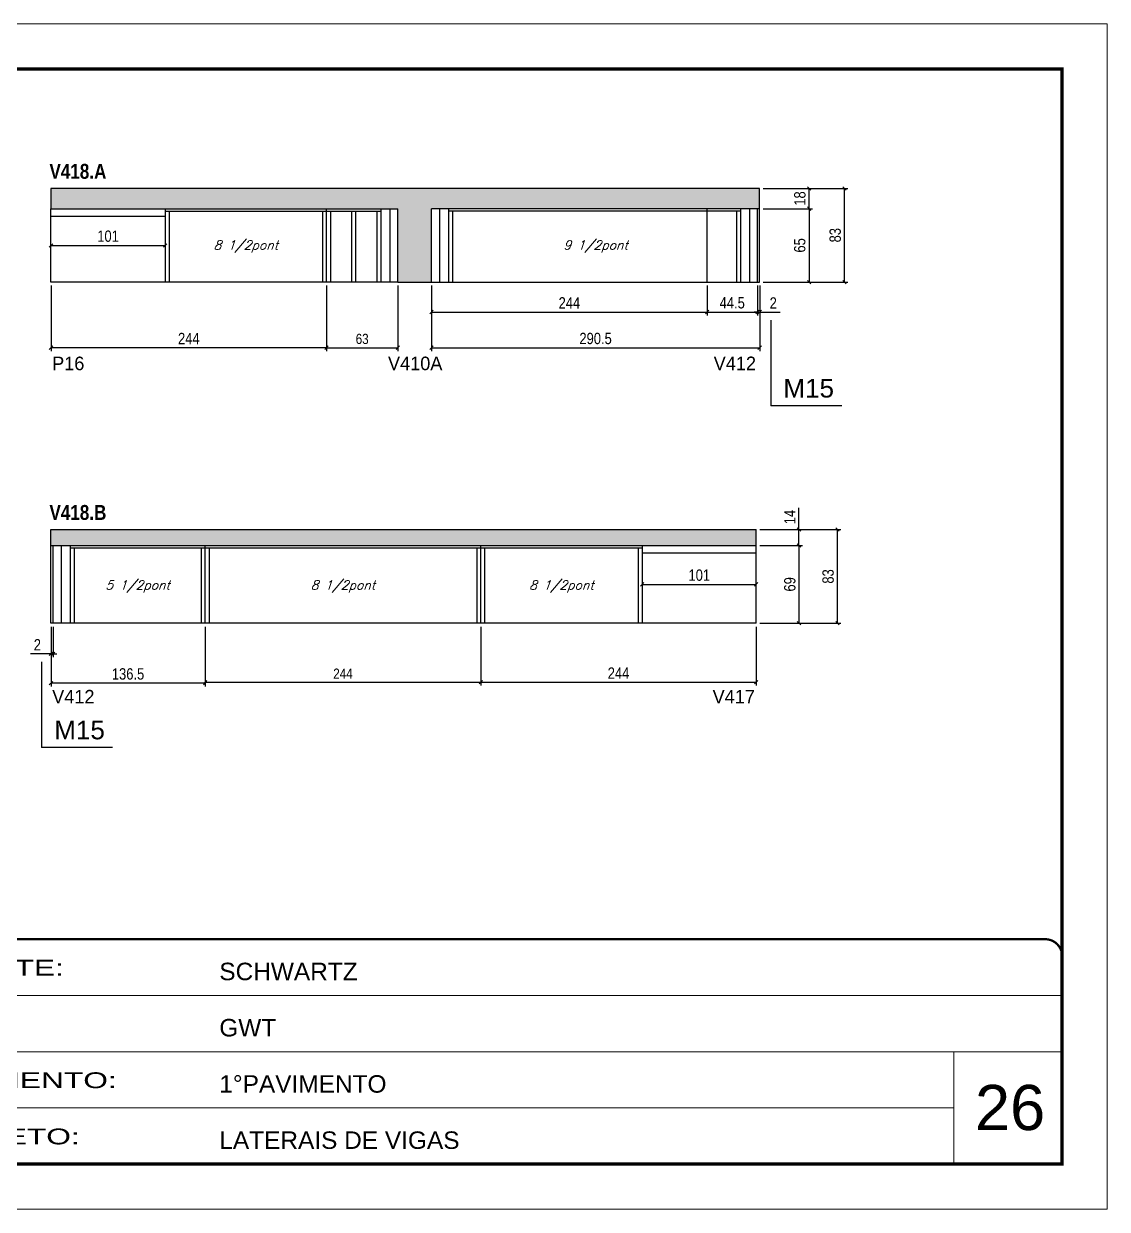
# Model space of a CAD drawing. Extents: x 13154 to 22413, y 1253 to 30260.
# Drawn here: x 15278 to 16238, y 21928 to 22978 of the extents above; entities that cross this region are included whole.
import ezdxf

# ---------------------------------------------------------------- set-up
doc = ezdxf.new("R2010")
doc.units = 0
doc.linetypes.add('CONTINUO', pattern=[0])
doc.linetypes.add('DASHED', pattern=[0.75, 0.5, -0.25])
for name, color, linetype in [('5', 5, 'Continuous'), ('COTA', 241, 'Continuous'), ('NOMENCLATURA', 7, 'Continuous'), ('Painéis', 200, 'Continuous'), ('SARR_2.2x7', 40, 'Continuous'), ('SARR_3.5x7', 81, 'Continuous'), ('texto', 7, 'Continuous')]:
    doc.layers.add(name, color=color, linetype=linetype)
for name, color, linetype, lineweight in [('CARIMBO', 255, 'Continuous', 9), ('Folhas', 255, 'Continuous', 9), ('SARRAFO DE PRESSAO', 251, 'DASHED', 9)]:
    doc.layers.add(name, color=color, linetype=linetype, lineweight=lineweight)
doc.styles.add('ARIAL', font='arial.ttf')
doc.styles.add('COTA TECNICA', font='techl___.ttf', dxfattribs={"height": 10})
doc.styles.add('COTA TECNICA-50', font='techl___.ttf', dxfattribs={"height": 9})
doc.styles.add('Romans', font='romans.shx')
doc.styles.add('ROMAS860', font='ROMAS860.SHX')
doc.styles.get("Standard").update_dxf_attribs({"font": 'arial.ttf'})
doc.styles.add('TECNICA', font='techb___.ttf', dxfattribs={"height": 10})
doc.styles.add('Tecnologia', font='')
doc.styles.get('Tecnologia').set_extended_font_data('Forgotten Futurist')
doc.dimstyles.new('COTA PAINEL-50', dxfattribs={"dimtxt": 9, "dimasz": 3, "dimexe": 3, "dimexo": 3, "dimgap": 3, "dimtad": 1, "dimdec": 1, "dimzin": 12, "dimdsep": 46, "dimtxsty": 'COTA TECNICA-50', "dimblk1": 'OBLIQUE', "dimblk2": 'OBLIQUE', "dimsah": 1, "dimcen": 0.9, "dimclrd": 4, "dimclre": 4, "dimclrt": 240, "dimadec": 1, "dimazin": 3, "dimtfac": 1, "dimtdec": 1, "dimtmove": 0, "dimatfit": 3, "dimfxl": 1, "dimtolj": 1, "dimtzin": 12, "dimarcsym": 0})
doc.dimstyles.new('PAINEL', dxfattribs={"dimtxt": 10, "dimasz": 3, "dimexe": 3, "dimexo": 3, "dimgap": 3, "dimtad": 1, "dimdec": 1, "dimzin": 12, "dimdsep": 46, "dimtxsty": 'COTA TECNICA', "dimblk1": 'OBLIQUE', "dimblk2": 'OBLIQUE', "dimsah": 1, "dimcen": 0.9, "dimclrd": 4, "dimclre": 4, "dimclrt": 240, "dimadec": 1, "dimazin": 3, "dimtfac": 1, "dimtdec": 1, "dimtmove": 0, "dimatfit": 3, "dimfxl": 1, "dimtolj": 1, "dimtzin": 12, "dimarcsym": 0})

# ---------------------------------------------------------------- blocks, each defined once
blk = doc.blocks.new('9999999999')
at = {"color": 30, "linetype": 'CONTINUO'}
for p, q in [((98564.6, 34379.6), (99584, 34379.6)), ((98564.6, 34329.8), (99488, 34329.8)), ((99584, 34329.8), (99488, 34329.8)), ((99488, 34329.8), (99488, 34230.2)), ((98564.6, 34280), (99488, 34280))]:
    blk.add_line(p, q, dxfattribs=at)
at = {"color": 30, "linetype": 'CONTINUO', "const_width": 2}
blk.add_lwpolyline([(99584, 34230.2), (99584, 34414.4, 0.414214), (99569, 34429.4), (98229, 34429.4, 0.414214), (98214, 34414.4), (98214, 34245.2, 0.414214), (98229, 34230.2), (99584, 34230.2)], format="xyb", dxfattribs=at)
at = {"layer": 'Folhas'}
blk.add_lwpolyline([(98139, 34190.2), (99624, 34190.2), (99624, 35240.2), (98139, 35240.2)], close=True, dxfattribs=at)
at = {"layer": 'Folhas', "color": 30, "const_width": 3}
blk.add_lwpolyline([(98214, 34230.2), (99584, 34230.2), (99584, 35200.2), (98214, 35200.2)], close=True, dxfattribs=at)
at = {"color": 7, "linetype": 'Continuous', "ltscale": 5, "style": 'ARIAL'}
for s, height, p in [('SCHWARTZ', 15.48, (98837.7, 34393.1)), ('GWT', 15.48, (98837.7, 34343.3)), ('1°PAVIMENTO', 15.483, (98837.7, 34293.5)), ('LATERAIS DE VIGAS', 15.483, (98837.7, 34243.7))]:
    blk.add_text(s, height=height, dxfattribs=at).set_placement(p)
at = {"layer": 'Folhas', "color": 7, "style": 'Tecnologia', "width": 1.5}
for s, p in [('CLIENTE:', (98573.7, 34397.2)), ('PAVIMENTO:', (98573.7, 34297.5)), ('PROJETO:', (98573.7, 34247.7))]:
    blk.add_text(s, height=14, dxfattribs=at).set_placement(p)
blk = doc.blocks.new('_Oblique')
at = {"color": 0, "linetype": 'ByBlock', "lineweight": -2}
blk.add_line((-0.5, -0.5), (0.5, 0.5), dxfattribs=at)
blk = doc.blocks.new('*D1727')
at = {"layer": 'COTA', "color": 4, "linetype": 'ByBlock', "lineweight": -2, "transparency": 16777216}
for p, q in [((15546.6, 22745.9), (15546.6, 22687.8)), ((15609.6, 22745.9), (15609.6, 22687.8)), ((15546.6, 22690.8), (15609.6, 22690.8))]:
    blk.add_line(p, q, dxfattribs=at)
at = {"layer": 'Defpoints', "color": 0, "linetype": 'ByBlock', "transparency": 16777216}
for p in [(15546.6, 22748.9), (15609.6, 22748.9), (15609.6, 22690.8)]:
    blk.add_point(p, dxfattribs=at)
at = {"layer": 'COTA', "color": 4, "linetype": 'ByBlock', "lineweight": -2, "transparency": 16777216, "xscale": 3, "yscale": 3, "zscale": 3, "rotation": 180}
blk.add_blockref('_Oblique', (15546.6, 22690.8), dxfattribs=at)
at = {"layer": 'COTA', "color": 4, "linetype": 'ByBlock', "lineweight": -2, "transparency": 16777216, "xscale": 3, "yscale": 3, "zscale": 3}
blk.add_blockref('_Oblique', (15609.6, 22690.8), dxfattribs=at)
at = {"layer": 'COTA', "color": 240, "linetype": 'ByBlock', "transparency": 16777216, "insert": (15578.1, 22698.5), "char_height": 9, "attachment_point": 5, "style": 'COTA TECNICA-50'}
blk.add_mtext('\\A1;63', dxfattribs=at)
blk = doc.blocks.new('*D1728')
at = {"layer": 'COTA', "color": 4, "linetype": 'ByBlock', "lineweight": -2, "transparency": 16777216}
for p, q in [((15302.6, 22745.9), (15302.6, 22687.8)), ((15546.6, 22745.9), (15546.6, 22687.8)), ((15546.6, 22690.8), (15302.6, 22690.8))]:
    blk.add_line(p, q, dxfattribs=at)
at = {"layer": 'Defpoints', "color": 0, "linetype": 'ByBlock', "transparency": 16777216}
for p in [(15302.6, 22748.9), (15546.6, 22748.9), (15302.6, 22690.8)]:
    blk.add_point(p, dxfattribs=at)
at = {"layer": 'COTA', "color": 4, "linetype": 'ByBlock', "lineweight": -2, "transparency": 16777216, "xscale": 3, "yscale": 3, "zscale": 3, "rotation": 180}
blk.add_blockref('_Oblique', (15302.6, 22690.8), dxfattribs=at)
at = {"layer": 'COTA', "color": 4, "linetype": 'ByBlock', "lineweight": -2, "transparency": 16777216, "xscale": 3, "yscale": 3, "zscale": 3}
blk.add_blockref('_Oblique', (15546.6, 22690.8), dxfattribs=at)
at = {"layer": 'COTA', "color": 240, "linetype": 'ByBlock', "transparency": 16777216, "insert": (15424.6, 22698.9), "char_height": 10, "attachment_point": 5, "style": 'COTA TECNICA'}
blk.add_mtext('\\A1;244', dxfattribs=at)
blk = doc.blocks.new('*D1729')
at = {"layer": 'COTA', "color": 4, "lineweight": -2, "transparency": 16777216}
blk.add_line((15302.6, 22781.4), (15403.6, 22781.4), dxfattribs=at)
at = {"layer": 'Defpoints', "color": 0, "transparency": 16777216}
for p in [(15302.6, 22781.4), (15403.6, 22781.4), (15403.6, 22781.4)]:
    blk.add_point(p, dxfattribs=at)
at = {"layer": 'COTA', "color": 4, "lineweight": -2, "transparency": 16777216, "xscale": 3, "yscale": 3, "zscale": 3, "rotation": 180}
blk.add_blockref('_Oblique', (15302.6, 22781.4), dxfattribs=at)
at = {"layer": 'COTA', "color": 4, "lineweight": -2, "transparency": 16777216, "xscale": 3, "yscale": 3, "zscale": 3}
blk.add_blockref('_Oblique', (15403.6, 22781.4), dxfattribs=at)
at = {"layer": 'COTA', "color": 240, "transparency": 16777216, "insert": (15353.1, 22789.5), "char_height": 10, "attachment_point": 5, "style": 'COTA TECNICA'}
blk.add_mtext('\\A1;101', dxfattribs=at)
blk = doc.blocks.new('*D1730')
at = {"layer": 'COTA', "color": 4, "linetype": 'ByBlock', "lineweight": -2, "transparency": 16777216}
for p, q in [((15639.6, 22745.9), (15639.6, 22687.8)), ((15930.1, 22745.9), (15930.1, 22687.8)), ((15639.6, 22690.8), (15930.1, 22690.8))]:
    blk.add_line(p, q, dxfattribs=at)
at = {"layer": 'Defpoints', "color": 0, "linetype": 'ByBlock', "transparency": 16777216}
for p in [(15639.6, 22748.9), (15930.1, 22748.9), (15930.1, 22690.8)]:
    blk.add_point(p, dxfattribs=at)
at = {"layer": 'COTA', "color": 4, "linetype": 'ByBlock', "lineweight": -2, "transparency": 16777216, "xscale": 3, "yscale": 3, "zscale": 3, "rotation": 180}
blk.add_blockref('_Oblique', (15639.6, 22690.8), dxfattribs=at)
at = {"layer": 'COTA', "color": 4, "linetype": 'ByBlock', "lineweight": -2, "transparency": 16777216, "xscale": 3, "yscale": 3, "zscale": 3}
blk.add_blockref('_Oblique', (15930.1, 22690.8), dxfattribs=at)
at = {"layer": 'COTA', "color": 240, "linetype": 'ByBlock', "transparency": 16777216, "insert": (15784.8, 22698.9), "char_height": 10, "attachment_point": 5, "style": 'COTA TECNICA'}
blk.add_mtext('\\A1;290.5', dxfattribs=at)
blk = doc.blocks.new('*D1731')
at = {"layer": 'COTA', "color": 4, "lineweight": -2, "transparency": 16777216}
for p, q in [((15639.6, 22745.9), (15639.6, 22719.4)), ((15883.6, 22745.9), (15883.6, 22719.4)), ((15639.6, 22722.4), (15883.6, 22722.4))]:
    blk.add_line(p, q, dxfattribs=at)
at = {"layer": 'Defpoints', "color": 0, "transparency": 16777216}
for p in [(15639.6, 22748.9), (15883.6, 22748.9), (15883.6, 22722.4)]:
    blk.add_point(p, dxfattribs=at)
at = {"layer": 'COTA', "color": 4, "lineweight": -2, "transparency": 16777216, "xscale": 3, "yscale": 3, "zscale": 3, "rotation": 180}
blk.add_blockref('_Oblique', (15639.6, 22722.4), dxfattribs=at)
at = {"layer": 'COTA', "color": 4, "lineweight": -2, "transparency": 16777216, "xscale": 3, "yscale": 3, "zscale": 3}
blk.add_blockref('_Oblique', (15883.6, 22722.4), dxfattribs=at)
at = {"layer": 'COTA', "color": 240, "transparency": 16777216, "insert": (15761.6, 22730.5), "char_height": 10, "attachment_point": 5, "style": 'COTA TECNICA'}
blk.add_mtext('\\A1;244', dxfattribs=at)
blk = doc.blocks.new('*D1732')
at = {"layer": 'COTA', "color": 4, "lineweight": -2, "transparency": 16777216}
for p, q in [((15883.6, 22745.9), (15883.6, 22719.4)), ((15928.1, 22745.9), (15928.1, 22719.4)), ((15883.6, 22722.4), (15928.1, 22722.4))]:
    blk.add_line(p, q, dxfattribs=at)
at = {"layer": 'Defpoints', "color": 0, "transparency": 16777216}
for p in [(15883.6, 22748.9), (15928.1, 22748.9), (15928.1, 22722.4)]:
    blk.add_point(p, dxfattribs=at)
at = {"layer": 'COTA', "color": 4, "lineweight": -2, "transparency": 16777216, "xscale": 3, "yscale": 3, "zscale": 3, "rotation": 180}
blk.add_blockref('_Oblique', (15883.6, 22722.4), dxfattribs=at)
at = {"layer": 'COTA', "color": 4, "lineweight": -2, "transparency": 16777216, "xscale": 3, "yscale": 3, "zscale": 3}
blk.add_blockref('_Oblique', (15928.1, 22722.4), dxfattribs=at)
at = {"layer": 'COTA', "color": 240, "transparency": 16777216, "insert": (15905.8, 22730.5), "char_height": 10, "attachment_point": 5, "style": 'COTA TECNICA'}
blk.add_mtext('\\A1;44.5', dxfattribs=at)
blk = doc.blocks.new('*D1733')
at = {"layer": 'COTA', "color": 4, "lineweight": -2, "transparency": 16777216}
for p, q in [((15928.1, 22745.9), (15928.1, 22719.4)), ((15930.1, 22745.9), (15930.1, 22719.4)), ((15928.1, 22722.4), (15925.1, 22722.4)), ((15928.1, 22722.4), (15930.1, 22722.4)), ((15930.1, 22722.4), (15948.2, 22722.4))]:
    blk.add_line(p, q, dxfattribs=at)
at = {"layer": 'Defpoints', "color": 0, "transparency": 16777216}
for p in [(15928.1, 22748.9), (15930.1, 22748.9), (15930.1, 22722.4)]:
    blk.add_point(p, dxfattribs=at)
at = {"layer": 'COTA', "color": 4, "lineweight": -2, "transparency": 16777216, "xscale": 3, "yscale": 3, "zscale": 3}
blk.add_blockref('_Oblique', (15928.1, 22722.4), dxfattribs=at)
at = {"layer": 'COTA', "color": 4, "lineweight": -2, "transparency": 16777216, "xscale": 3, "yscale": 3, "zscale": 3, "rotation": 180}
blk.add_blockref('_Oblique', (15930.1, 22722.4), dxfattribs=at)
at = {"layer": 'COTA', "color": 240, "transparency": 16777216, "insert": (15942.1, 22730.4), "char_height": 10, "attachment_point": 5, "style": 'COTA TECNICA'}
blk.add_mtext('\\A1;2', dxfattribs=at)
blk = doc.blocks.new('*D1734')
at = {"layer": 'COTA', "color": 4, "lineweight": -2, "transparency": 16777216}
for p, q in [((15933.1, 22813.9), (15976.8, 22813.9)), ((15973.8, 22813.9), (15973.8, 22748.9)), ((15933.1, 22748.9), (15976.8, 22748.9))]:
    blk.add_line(p, q, dxfattribs=at)
at = {"layer": 'Defpoints', "color": 0, "transparency": 16777216}
for p in [(15930.1, 22813.9), (15930.1, 22748.9), (15973.8, 22748.9)]:
    blk.add_point(p, dxfattribs=at)
at = {"layer": 'COTA', "color": 4, "lineweight": -2, "transparency": 16777216, "xscale": 3, "yscale": 3, "zscale": 3}
for p, rotation in [((15973.8, 22813.9), 90), ((15973.8, 22748.9), 270)]:
    blk.add_blockref('_Oblique', p, dxfattribs=dict(at, rotation=rotation))
at = {"layer": 'COTA', "color": 240, "transparency": 16777216, "insert": (15965.6, 22781.4), "char_height": 10, "attachment_point": 5, "rotation": 90, "style": 'COTA TECNICA'}
blk.add_mtext('\\A1;65', dxfattribs=at)
blk = doc.blocks.new('*D1735')
at = {"layer": 'COTA', "color": 4, "lineweight": -2, "transparency": 16777216}
for p, q in [((15933.1, 22831.9), (15976.8, 22831.9)), ((15973.8, 22813.9), (15973.8, 22831.9)), ((15933.1, 22813.9), (15976.8, 22813.9))]:
    blk.add_line(p, q, dxfattribs=at)
at = {"layer": 'Defpoints', "color": 0, "transparency": 16777216}
for p in [(15930.1, 22831.9), (15973.8, 22831.9), (15930.1, 22813.9)]:
    blk.add_point(p, dxfattribs=at)
at = {"layer": 'COTA', "color": 4, "lineweight": -2, "transparency": 16777216, "xscale": 3, "yscale": 3, "zscale": 3}
for p, rotation in [((15973.8, 22831.9), 90), ((15973.8, 22813.9), 270)]:
    blk.add_blockref('_Oblique', p, dxfattribs=dict(at, rotation=rotation))
at = {"layer": 'COTA', "color": 240, "transparency": 16777216, "insert": (15965.7, 22822.9), "char_height": 10, "attachment_point": 5, "rotation": 90, "style": 'COTA TECNICA'}
blk.add_mtext('\\A1;18', dxfattribs=at)
blk = doc.blocks.new('*D1736')
at = {"layer": 'COTA', "color": 4, "lineweight": -2, "transparency": 16777216}
for p, q in [((15933.1, 22831.9), (16008.2, 22831.9)), ((16005.2, 22748.9), (16005.2, 22831.9)), ((15933.1, 22748.9), (16008.2, 22748.9))]:
    blk.add_line(p, q, dxfattribs=at)
at = {"layer": 'Defpoints', "color": 0, "transparency": 16777216}
for p in [(15930.1, 22831.9), (16005.2, 22831.9), (15930.1, 22748.9)]:
    blk.add_point(p, dxfattribs=at)
at = {"layer": 'COTA', "color": 4, "lineweight": -2, "transparency": 16777216, "xscale": 3, "yscale": 3, "zscale": 3}
for p, rotation in [((16005.2, 22831.9), 90), ((16005.2, 22748.9), 270)]:
    blk.add_blockref('_Oblique', p, dxfattribs=dict(at, rotation=rotation))
at = {"layer": 'COTA', "color": 240, "transparency": 16777216, "insert": (15997, 22790.4), "char_height": 10, "attachment_point": 5, "rotation": 90, "style": 'COTA TECNICA'}
blk.add_mtext('\\A1;83', dxfattribs=at)
blk = doc.blocks.new('*D1737')
at = {"layer": 'COTA', "color": 4, "linetype": 'ByBlock', "lineweight": -2, "transparency": 16777216}
for p, q in [((15439.1, 22443.7), (15439.1, 22391.5)), ((15683.1, 22443.7), (15683.1, 22391.5)), ((15439.1, 22394.5), (15683.1, 22394.5))]:
    blk.add_line(p, q, dxfattribs=at)
at = {"layer": 'Defpoints', "color": 0, "linetype": 'ByBlock', "transparency": 16777216}
for p in [(15439.1, 22446.7), (15683.1, 22446.7), (15683.1, 22394.5)]:
    blk.add_point(p, dxfattribs=at)
at = {"layer": 'COTA', "color": 4, "linetype": 'ByBlock', "lineweight": -2, "transparency": 16777216, "xscale": 3, "yscale": 3, "zscale": 3, "rotation": 180}
blk.add_blockref('_Oblique', (15439.1, 22394.5), dxfattribs=at)
at = {"layer": 'COTA', "color": 4, "linetype": 'ByBlock', "lineweight": -2, "transparency": 16777216, "xscale": 3, "yscale": 3, "zscale": 3}
blk.add_blockref('_Oblique', (15683.1, 22394.5), dxfattribs=at)
at = {"layer": 'COTA', "color": 240, "linetype": 'ByBlock', "transparency": 16777216, "insert": (15561.1, 22402.1), "char_height": 9, "attachment_point": 5, "style": 'COTA TECNICA-50'}
blk.add_mtext('\\A1;244', dxfattribs=at)
blk = doc.blocks.new('*D1739')
at = {"layer": 'COTA', "color": 4, "linetype": 'ByBlock', "lineweight": -2, "transparency": 16777216}
for p, q in [((15302.6, 22443.7), (15302.6, 22390.6)), ((15439.1, 22443.7), (15439.1, 22390.6)), ((15439.1, 22393.6), (15302.6, 22393.6))]:
    blk.add_line(p, q, dxfattribs=at)
at = {"layer": 'Defpoints', "color": 0, "linetype": 'ByBlock', "transparency": 16777216}
for p in [(15302.6, 22446.7), (15439.1, 22446.7), (15302.6, 22393.6)]:
    blk.add_point(p, dxfattribs=at)
at = {"layer": 'COTA', "color": 4, "linetype": 'ByBlock', "lineweight": -2, "transparency": 16777216, "xscale": 3, "yscale": 3, "zscale": 3, "rotation": 180}
blk.add_blockref('_Oblique', (15302.6, 22393.6), dxfattribs=at)
at = {"layer": 'COTA', "color": 4, "linetype": 'ByBlock', "lineweight": -2, "transparency": 16777216, "xscale": 3, "yscale": 3, "zscale": 3}
blk.add_blockref('_Oblique', (15439.1, 22393.6), dxfattribs=at)
at = {"layer": 'COTA', "color": 240, "linetype": 'ByBlock', "transparency": 16777216, "insert": (15370.8, 22401.8), "char_height": 10, "attachment_point": 5, "style": 'COTA TECNICA'}
blk.add_mtext('\\A1;136.5', dxfattribs=at)
blk = doc.blocks.new('*D1740')
at = {"layer": 'COTA', "color": 4, "linetype": 'ByBlock', "lineweight": -2, "transparency": 16777216}
for p, q in [((15683.1, 22443.7), (15683.1, 22391.5)), ((15927.1, 22443.7), (15927.1, 22391.5)), ((15683.1, 22394.5), (15927.1, 22394.5))]:
    blk.add_line(p, q, dxfattribs=at)
at = {"layer": 'Defpoints', "color": 0, "linetype": 'ByBlock', "transparency": 16777216}
for p in [(15683.1, 22446.7), (15927.1, 22446.7), (15927.1, 22394.5)]:
    blk.add_point(p, dxfattribs=at)
at = {"layer": 'COTA', "color": 4, "linetype": 'ByBlock', "lineweight": -2, "transparency": 16777216, "xscale": 3, "yscale": 3, "zscale": 3, "rotation": 180}
blk.add_blockref('_Oblique', (15683.1, 22394.5), dxfattribs=at)
at = {"layer": 'COTA', "color": 4, "linetype": 'ByBlock', "lineweight": -2, "transparency": 16777216, "xscale": 3, "yscale": 3, "zscale": 3}
blk.add_blockref('_Oblique', (15927.1, 22394.5), dxfattribs=at)
at = {"layer": 'COTA', "color": 240, "linetype": 'ByBlock', "transparency": 16777216, "insert": (15805.1, 22402.6), "char_height": 10, "attachment_point": 5, "style": 'COTA TECNICA'}
blk.add_mtext('\\A1;244', dxfattribs=at)
blk = doc.blocks.new('*D1738')
at = {"layer": 'COTA', "color": 4, "linetype": 'ByBlock', "lineweight": -2, "transparency": 16777216}
for p, q in [((15930.1, 22515.7), (15967.9, 22515.7)), ((15964.9, 22515.7), (15964.9, 22446.7)), ((15930.1, 22446.7), (15967.9, 22446.7))]:
    blk.add_line(p, q, dxfattribs=at)
at = {"layer": 'Defpoints', "color": 0, "linetype": 'ByBlock', "transparency": 16777216}
for p in [(15927.1, 22515.7), (15927.1, 22446.7), (15964.9, 22446.7)]:
    blk.add_point(p, dxfattribs=at)
at = {"layer": 'COTA', "color": 4, "linetype": 'ByBlock', "lineweight": -2, "transparency": 16777216, "xscale": 3, "yscale": 3, "zscale": 3}
for p, rotation in [((15964.9, 22515.7), 90), ((15964.9, 22446.7), 270)]:
    blk.add_blockref('_Oblique', p, dxfattribs=dict(at, rotation=rotation))
at = {"layer": 'COTA', "color": 240, "linetype": 'ByBlock', "transparency": 16777216, "insert": (15956.8, 22481.2), "char_height": 10, "attachment_point": 5, "rotation": 90, "style": 'COTA TECNICA'}
blk.add_mtext('\\A1;69', dxfattribs=at)
blk = doc.blocks.new('*D1741')
at = {"layer": 'COTA', "color": 4, "linetype": 'ByBlock', "lineweight": -2, "transparency": 16777216}
for p, q in [((15930.1, 22529.7), (16001.9, 22529.7)), ((15998.9, 22446.7), (15998.9, 22529.7)), ((15930.1, 22446.7), (16001.9, 22446.7))]:
    blk.add_line(p, q, dxfattribs=at)
at = {"layer": 'Defpoints', "color": 0, "linetype": 'ByBlock', "transparency": 16777216}
for p in [(15927.1, 22529.7), (15998.9, 22529.7), (15927.1, 22446.7)]:
    blk.add_point(p, dxfattribs=at)
at = {"layer": 'COTA', "color": 4, "linetype": 'ByBlock', "lineweight": -2, "transparency": 16777216, "xscale": 3, "yscale": 3, "zscale": 3}
for p, rotation in [((15998.9, 22529.7), 90), ((15998.9, 22446.7), 270)]:
    blk.add_blockref('_Oblique', p, dxfattribs=dict(at, rotation=rotation))
at = {"layer": 'COTA', "color": 240, "linetype": 'ByBlock', "transparency": 16777216, "insert": (15990.7, 22488.2), "char_height": 10, "attachment_point": 5, "rotation": 90, "style": 'COTA TECNICA'}
blk.add_mtext('\\A1;83', dxfattribs=at)
blk = doc.blocks.new('*D1742')
at = {"layer": 'COTA', "color": 4, "lineweight": -2, "transparency": 16777216}
for p, q in [((15302.6, 22443.7), (15302.6, 22416.7)), ((15304.6, 22443.7), (15304.6, 22416.7)), ((15302.6, 22419.7), (15284.5, 22419.7)), ((15304.6, 22419.7), (15302.6, 22419.7)), ((15304.6, 22419.7), (15307.6, 22419.7))]:
    blk.add_line(p, q, dxfattribs=at)
at = {"layer": 'Defpoints', "color": 0, "transparency": 16777216}
for p in [(15302.6, 22446.7), (15304.6, 22446.7), (15302.6, 22419.7)]:
    blk.add_point(p, dxfattribs=at)
at = {"layer": 'COTA', "color": 4, "lineweight": -2, "transparency": 16777216, "xscale": 3, "yscale": 3, "zscale": 3}
blk.add_blockref('_Oblique', (15302.6, 22419.7), dxfattribs=at)
at = {"layer": 'COTA', "color": 4, "lineweight": -2, "transparency": 16777216, "xscale": 3, "yscale": 3, "zscale": 3, "rotation": 180}
blk.add_blockref('_Oblique', (15304.6, 22419.7), dxfattribs=at)
at = {"layer": 'COTA', "color": 240, "transparency": 16777216, "insert": (15290.5, 22427.7), "char_height": 10, "attachment_point": 5, "style": 'COTA TECNICA'}
blk.add_mtext('\\A1;2', dxfattribs=at)
blk = doc.blocks.new('*D1743')
at = {"layer": 'COTA', "color": 4, "lineweight": -2, "transparency": 16777216}
blk.add_line((15826.1, 22481.2), (15927.1, 22481.2), dxfattribs=at)
at = {"layer": 'Defpoints', "color": 0, "transparency": 16777216}
for p in [(15826.1, 22481.2), (15927.1, 22481.2), (15927.1, 22481.2)]:
    blk.add_point(p, dxfattribs=at)
at = {"layer": 'COTA', "color": 4, "lineweight": -2, "transparency": 16777216, "xscale": 3, "yscale": 3, "zscale": 3, "rotation": 180}
blk.add_blockref('_Oblique', (15826.1, 22481.2), dxfattribs=at)
at = {"layer": 'COTA', "color": 4, "lineweight": -2, "transparency": 16777216, "xscale": 3, "yscale": 3, "zscale": 3}
blk.add_blockref('_Oblique', (15927.1, 22481.2), dxfattribs=at)
at = {"layer": 'COTA', "color": 240, "transparency": 16777216, "insert": (15876.6, 22489.3), "char_height": 10, "attachment_point": 5, "style": 'COTA TECNICA'}
blk.add_mtext('\\A1;101', dxfattribs=at)
blk = doc.blocks.new('*D1744')
at = {"layer": 'COTA', "color": 4, "lineweight": -2, "transparency": 16777216}
for p, q in [((15964.9, 22529.7), (15964.9, 22548.9)), ((15930.1, 22529.7), (15967.9, 22529.7)), ((15964.9, 22515.7), (15964.9, 22529.7)), ((15930.1, 22515.7), (15967.9, 22515.7))]:
    blk.add_line(p, q, dxfattribs=at)
at = {"layer": 'Defpoints', "color": 0, "transparency": 16777216}
for p in [(15927.1, 22529.7), (15964.9, 22529.7), (15927.1, 22515.7)]:
    blk.add_point(p, dxfattribs=at)
at = {"layer": 'COTA', "color": 4, "lineweight": -2, "transparency": 16777216, "xscale": 3, "yscale": 3, "zscale": 3}
for p, rotation in [((15964.9, 22529.7), 90), ((15964.9, 22515.7), 270)]:
    blk.add_blockref('_Oblique', p, dxfattribs=dict(at, rotation=rotation))
at = {"layer": 'COTA', "color": 240, "transparency": 16777216, "insert": (15956.8, 22540.8), "char_height": 10, "attachment_point": 5, "rotation": 90, "style": 'COTA TECNICA'}
blk.add_mtext('\\A1;14', dxfattribs=at)

msp = doc.modelspace()

# ---------------------------------------------------------------- hatches: boundary and pattern name
at = {"layer": 'COTA'}
h = msp.add_hatch(dxfattribs=at)
h.set_pattern_fill('AR-CONC', color=256, scale=0.03)
h.set_pattern_definition([(50, (-53.5646, 0), (5.4655401, -0.4781726), [0.5715, -6.2865]), (355, (-53.5646, 0), (-1.0573026, 5.7317054), [0.4572, -5.0292175]), (100.451445, (-53.109, -0.04), (4.4082374, 5.2535326), [0.4857003, -5.3427073]), (46.1842, (-53.5646, 1.524), (8.1323712, -1.2612698), [0.85725, -9.42975]), (96.635558, (-52.887, 1.419), (7.122124, 7.4227837), [0.7285507, -8.0140682]), (351.18415, (-53.5646, 1.524), (7.122124, 7.4227837), [0.685799, -7.543792]), (21, (-52.8026, 1.143), (4.54843174, -3.06795595), [0.5715, -6.2865]), (326, (-52.8026, 1.143), (1.8540609, 5.525639), [0.4572, -5.0292]), (71.451445, (-52.4235, 0.8873), (6.4024926, 2.4576831), [0.4857003, -5.3426981]), (37.5, (-53.5646, 0), (0.0926581, 2.53665117), [0, -4.96824, 0, -5.1054, 0, -5.04825]), (7.5, (-53.5646, 0), (2.00458988, 3.00541724), [0, -2.91084, 0, -4.85394, 0, -1.92405]), (327.5, (-55.2638, 0), (4.06771786, -0.17186232), [0, -1.905, 0, -5.9436, 0, -7.8867]), (317.5, (-56.0258, 0), (4.44387544, 0.76279473), [0, -2.4765, 0, -3.94716, 0, -5.6007])])
h.paths.add_polyline_path([(15609.57, 22748.87), (15639.57, 22748.87), (15639.57, 22813.87), (15930.07, 22813.87), (15930.07, 22831.87), (15302.57, 22831.87), (15302.57, 22813.87), (15609.57, 22813.87)])
h = msp.add_hatch(dxfattribs=at)
h.set_pattern_fill('AR-CONC', color=256, scale=0.03)
h.set_pattern_definition([(50, (0, 34.187), (5.4655401, -0.4781726), [0.5715, -6.2865]), (355, (0, 34.187), (-1.0573026, 5.7317054), [0.4572, -5.0292175]), (100.451445, (0.4555, 34.147), (4.4082374, 5.2535326), [0.4857003, -5.3427073]), (46.1842, (0, 35.711), (8.1323712, -1.2612698), [0.85725, -9.42975]), (96.635558, (0.678, 35.606), (7.122124, 7.4227837), [0.7285507, -8.0140682]), (351.18415, (0, 35.711), (7.122124, 7.4227837), [0.685799, -7.543792]), (21, (0.762, 35.33), (4.54843174, -3.06795595), [0.5715, -6.2865]), (326, (0.762, 35.33), (1.8540609, 5.525639), [0.4572, -5.0292]), (71.451445, (1.141, 35.0743), (6.4024926, 2.4576831), [0.4857003, -5.3426981]), (37.5, (0, 34.187), (0.0926581, 2.53665117), [0, -4.96824, 0, -5.1054, 0, -5.04825]), (7.5, (0, 34.187), (2.00458988, 3.00541724), [0, -2.91084, 0, -4.85394, 0, -1.92405]), (327.5, (-1.6993, 34.187), (4.06771786, -0.17186232), [0, -1.905, 0, -5.9436, 0, -7.8867]), (317.5, (-2.4613, 34.187), (4.44387544, 0.76279473), [0, -2.4765, 0, -3.94716, 0, -5.6007])])
h.paths.add_polyline_path([(15927.07, 22515.75), (15927.07, 22529.75), (15302.57, 22529.75), (15302.57, 22515.75)])

# ---------------------------------------------------------------- linework, layer by layer
for p, q in [((15930.07, 22831.87), (15302.57, 22831.87)), ((15302.57, 22831.87), (15302.57, 22813.87)), ((15930.07, 22813.87), (15930.07, 22831.87)), ((15609.57, 22748.87), (15639.57, 22748.87))]:
    msp.add_line(p, q, dxfattribs=at)
at = {"layer": 'COTA', "linetype": 'ByBlock'}
for p, q in [((15302.57, 22515.75), (15302.57, 22529.75)), ((15302.57, 22529.75), (15927.07, 22529.75)), ((15927.07, 22515.75), (15927.07, 22529.75))]:
    msp.add_line(p, q, dxfattribs=at)
at = {"layer": 'NOMENCLATURA', "linetype": 'Continuous'}
for p, q in [((15939.9, 22715.19), (15939.9, 22639.43)), ((16002.73, 22639.43), (15939.9, 22639.43)), ((15294.29, 22412.52), (15294.29, 22336.77)), ((15357.12, 22336.77), (15294.29, 22336.77))]:
    msp.add_line(p, q, dxfattribs=at)
at = {"layer": 'Painéis', "linetype": 'Continuous'}
for p, q in [((15302.57, 22748.87), (15302.57, 22813.87)), ((15302.57, 22813.87), (15609.57, 22813.87)), ((15546.57, 22748.87), (15546.57, 22813.87)), ((15609.57, 22748.87), (15609.57, 22813.87)), ((15930.07, 22813.87), (15639.57, 22813.87)), ((15639.57, 22748.87), (15639.57, 22813.87)), ((15883.57, 22748.87), (15883.57, 22813.87)), ((15928.07, 22748.87), (15928.07, 22813.87)), ((15930.07, 22748.87), (15930.07, 22813.87)), ((15609.57, 22748.87), (15302.57, 22748.87)), ((15639.57, 22748.87), (15930.07, 22748.87)), ((15302.57, 22446.75), (15302.57, 22515.75)), ((15302.57, 22515.75), (15927.07, 22515.75)), ((15304.57, 22446.75), (15304.57, 22515.75)), ((15439.07, 22446.75), (15439.07, 22515.75)), ((15683.07, 22446.75), (15683.07, 22515.75)), ((15927.07, 22446.75), (15927.07, 22515.75)), ((15927.07, 22446.75), (15302.57, 22446.75))]:
    msp.add_line(p, q, dxfattribs=at)
at = {"layer": 'SARR_2.2x7', "linetype": 'Continuous'}
for p, q in [((15403.57, 22806.87), (15302.57, 22806.87)), ((15403.57, 22811.67), (15546.57, 22811.67)), ((15546.57, 22811.67), (15594.57, 22811.67)), ((15602.57, 22813.87), (15602.57, 22748.87)), ((15646.57, 22813.87), (15646.57, 22748.87)), ((15913.07, 22811.67), (15654.57, 22811.67)), ((15921.07, 22813.87), (15921.07, 22748.87)), ((15311.57, 22515.75), (15311.57, 22446.75)), ((15319.57, 22513.55), (15439.07, 22513.55)), ((15439.07, 22513.55), (15683.07, 22513.55)), ((15683.07, 22513.55), (15826.07, 22513.55)), ((15927.07, 22508.75), (15826.07, 22508.75))]:
    msp.add_line(p, q, dxfattribs=at)
at = {"layer": 'SARR_3.5x7'}
for p, q in [((15403.57, 22813.87), (15403.57, 22748.87)), ((15407.07, 22811.67), (15407.07, 22748.87)), ((15543.07, 22811.67), (15543.07, 22748.87)), ((15550.07, 22811.67), (15550.07, 22748.87)), ((15568.78, 22811.67), (15568.78, 22748.87)), ((15572.28, 22811.67), (15572.28, 22748.87)), ((15591.07, 22811.67), (15591.07, 22748.87)), ((15594.57, 22813.87), (15594.57, 22748.87)), ((15654.57, 22813.87), (15654.57, 22748.87)), ((15658.07, 22811.67), (15658.07, 22748.87)), ((15909.57, 22811.67), (15909.57, 22748.87)), ((15913.07, 22813.87), (15913.07, 22748.87)), ((15319.57, 22515.75), (15319.57, 22446.75)), ((15323.07, 22513.55), (15323.07, 22446.75)), ((15435.57, 22513.55), (15435.57, 22446.75)), ((15442.57, 22513.55), (15442.57, 22446.75)), ((15679.57, 22513.55), (15679.57, 22446.75)), ((15686.57, 22513.55), (15686.57, 22446.75)), ((15822.57, 22513.55), (15822.57, 22446.75)), ((15826.07, 22515.75), (15826.07, 22446.75))]:
    msp.add_line(p, q, dxfattribs=at)

# ---------------------------------------------------------------- block references
at = {"layer": 'SARRAFO DE PRESSAO', "color": 6, "linetype": 'ByBlock'}
msp.add_blockref('9999999999', (-83386.1, -12262.48), dxfattribs=at)

# ---------------------------------------------------------------- texts
at = {"layer": '5', "linetype": 'Continuous', "style": 'ROMAS860'}
for s, rotation, p in [('P16', 0.00004, (15303.58, 22670.88)), ('V410A', 0.00004, (15600.96, 22670.88)), ('V412', 0.00004, (15889.36, 22670.88)), ('V412', 359.99996, (15303.61, 22375.71)), ('V417', 359.99996, (15888.4, 22375.71))]:
    msp.add_text(s, height=12, rotation=rotation, dxfattribs=at).set_placement(p)
at = {"layer": 'CARIMBO', "style": 'ARIAL'}
msp.add_text('26', height=40, dxfattribs=at).set_placement((16120.74, 21997.87))
at = {"layer": 'NOMENCLATURA', "style": 'TECNICA'}
for s, p in [('V418.A', (15301.2, 22840.39)), ('V418.B', (15301.2, 22538.27))]:
    msp.add_text(s, height=13.2, dxfattribs=at).set_placement(p)
at = {"layer": 'NOMENCLATURA', "linetype": 'Continuous'}
for p in [(15951.06, 22646.63), (15305.45, 22343.96)]:
    msp.add_text('M15', height=16.5, dxfattribs=at).set_placement(p)
at = {"layer": 'texto', "color": 2, "char_height": 8, "attachment_point": 5, "style": 'Romans'}
for s, insert in [('{\\Q19;\\C256;8 1/2pont}', (15475.07, 22780.37)), ('{\\Q19;\\C256;9 1/2pont}', (15784.82, 22780.37)), ('{\\Q19;\\C256;5 1/2pont}', (15379.32, 22479.25)), ('{\\Q19;\\C256;8 1/2pont}', (15561.07, 22479.25)), ('{\\Q19;\\C256;8 1/2pont}', (15754.57, 22479.25))]:
    msp.add_mtext(s, dxfattribs=dict(at, insert=insert))

# ---------------------------------------------------------------- dimensions: what is measured, and where the dimension line sits
at = {"layer": 'COTA'}
for base, p1, p2, picture, middle in [((15973.76, 22831.87), (15930.07, 22813.87), (15930.07, 22831.87), '*D1735', (15965.66, 22822.87)), ((16005.24, 22831.87), (15930.07, 22748.87), (15930.07, 22831.87), '*D1736', (15997, 22790.37)), ((15973.76, 22748.87), (15930.07, 22813.87), (15930.07, 22748.87), '*D1734', (15965.65, 22781.37)), ((15964.89, 22529.75), (15927.07, 22515.75), (15927.07, 22529.75), '*D1744', (15956.82, 22540.8))]:
    dim = msp.add_linear_dim(base=base, p1=p1, p2=p2, angle=90, dimstyle='PAINEL', dxfattribs=at)
    dim.commit()
    dim.dimension.update_dxf_attribs({"geometry": picture, "text_midpoint": middle})
for base, p1, p2, picture, middle in [((15403.57, 22781.37), (15302.57, 22781.37), (15403.57, 22781.37), '*D1729', (15353.07, 22789.48)), ((15883.57, 22722.42), (15639.57, 22748.87), (15883.57, 22748.87), '*D1731', (15761.57, 22730.49)), ((15930.07, 22722.42), (15928.07, 22748.87), (15930.07, 22748.87), '*D1733', (15942.13, 22730.42)), ((15927.07, 22481.25), (15826.07, 22481.25), (15927.07, 22481.25), '*D1743', (15876.57, 22489.35)), ((15302.57, 22419.75), (15304.57, 22446.75), (15302.57, 22446.75), '*D1742', (15290.52, 22427.75))]:
    dim = msp.add_linear_dim(base=base, p1=p1, p2=p2, dimstyle='PAINEL', dxfattribs=at)
    dim.commit()
    dim.dimension.update_dxf_attribs({"geometry": picture, "text_midpoint": middle})
at = {"layer": 'COTA', "linetype": 'ByBlock'}
for base, p1, p2, angle, picture, middle in [((15302.57, 22690.78), (15546.57, 22748.87), (15302.57, 22748.87), 180, '*D1728', (15424.57, 22698.85)), ((15930.07, 22690.78), (15639.57, 22748.87), (15930.07, 22748.87), 0, '*D1730', (15784.82, 22698.92)), ((15998.89, 22529.75), (15927.07, 22446.75), (15927.07, 22529.75), 90, '*D1741', (15990.65, 22488.25)), ((15964.89, 22446.75), (15927.07, 22515.75), (15927.07, 22446.75), 90, '*D1738', (15956.76, 22481.25)), ((15302.57, 22393.61), (15439.07, 22446.75), (15302.57, 22446.75), 180, '*D1739', (15370.82, 22401.83))]:
    dim = msp.add_linear_dim(base=base, p1=p1, p2=p2, angle=angle, dimstyle='PAINEL', dxfattribs=at)
    dim.commit()
    dim.dimension.update_dxf_attribs({"geometry": picture, "text_midpoint": middle})
for base, p1, p2, picture, middle in [((15609.57, 22690.78), (15546.57, 22748.87), (15609.57, 22748.87), '*D1727', (15578.07, 22698.47)), ((15683.07, 22394.51), (15439.07, 22446.75), (15683.07, 22446.75), '*D1737', (15561.07, 22402.07))]:
    dim = msp.add_linear_dim(base=base, p1=p1, p2=p2, angle=180, dimstyle='COTA PAINEL-50', override={"dimarcsym": 1}, dxfattribs=at)
    dim.commit()
    dim.dimension.update_dxf_attribs({"geometry": picture, "text_midpoint": middle})
at = {"layer": 'COTA'}
dim = msp.add_linear_dim(base=(15928.07, 22722.42), p1=(15883.57, 22748.87), p2=(15928.07, 22748.87), dimstyle='PAINEL', override={"dimtmove": 1}, dxfattribs=at)
dim.commit()
dim.dimension.update_dxf_attribs({"geometry": '*D1732', "text_midpoint": (15905.82, 22730.53)})
at = {"layer": 'COTA', "linetype": 'ByBlock'}
dim = msp.add_linear_dim(base=(15927.07, 22394.51), p1=(15683.07, 22446.75), p2=(15927.07, 22446.75), dimstyle='PAINEL', dxfattribs=at)
dim.commit()
dim.dimension.update_dxf_attribs({"geometry": '*D1740', "text_midpoint": (15805.07, 22402.58)})

doc.saveas('drawing.dxf')
